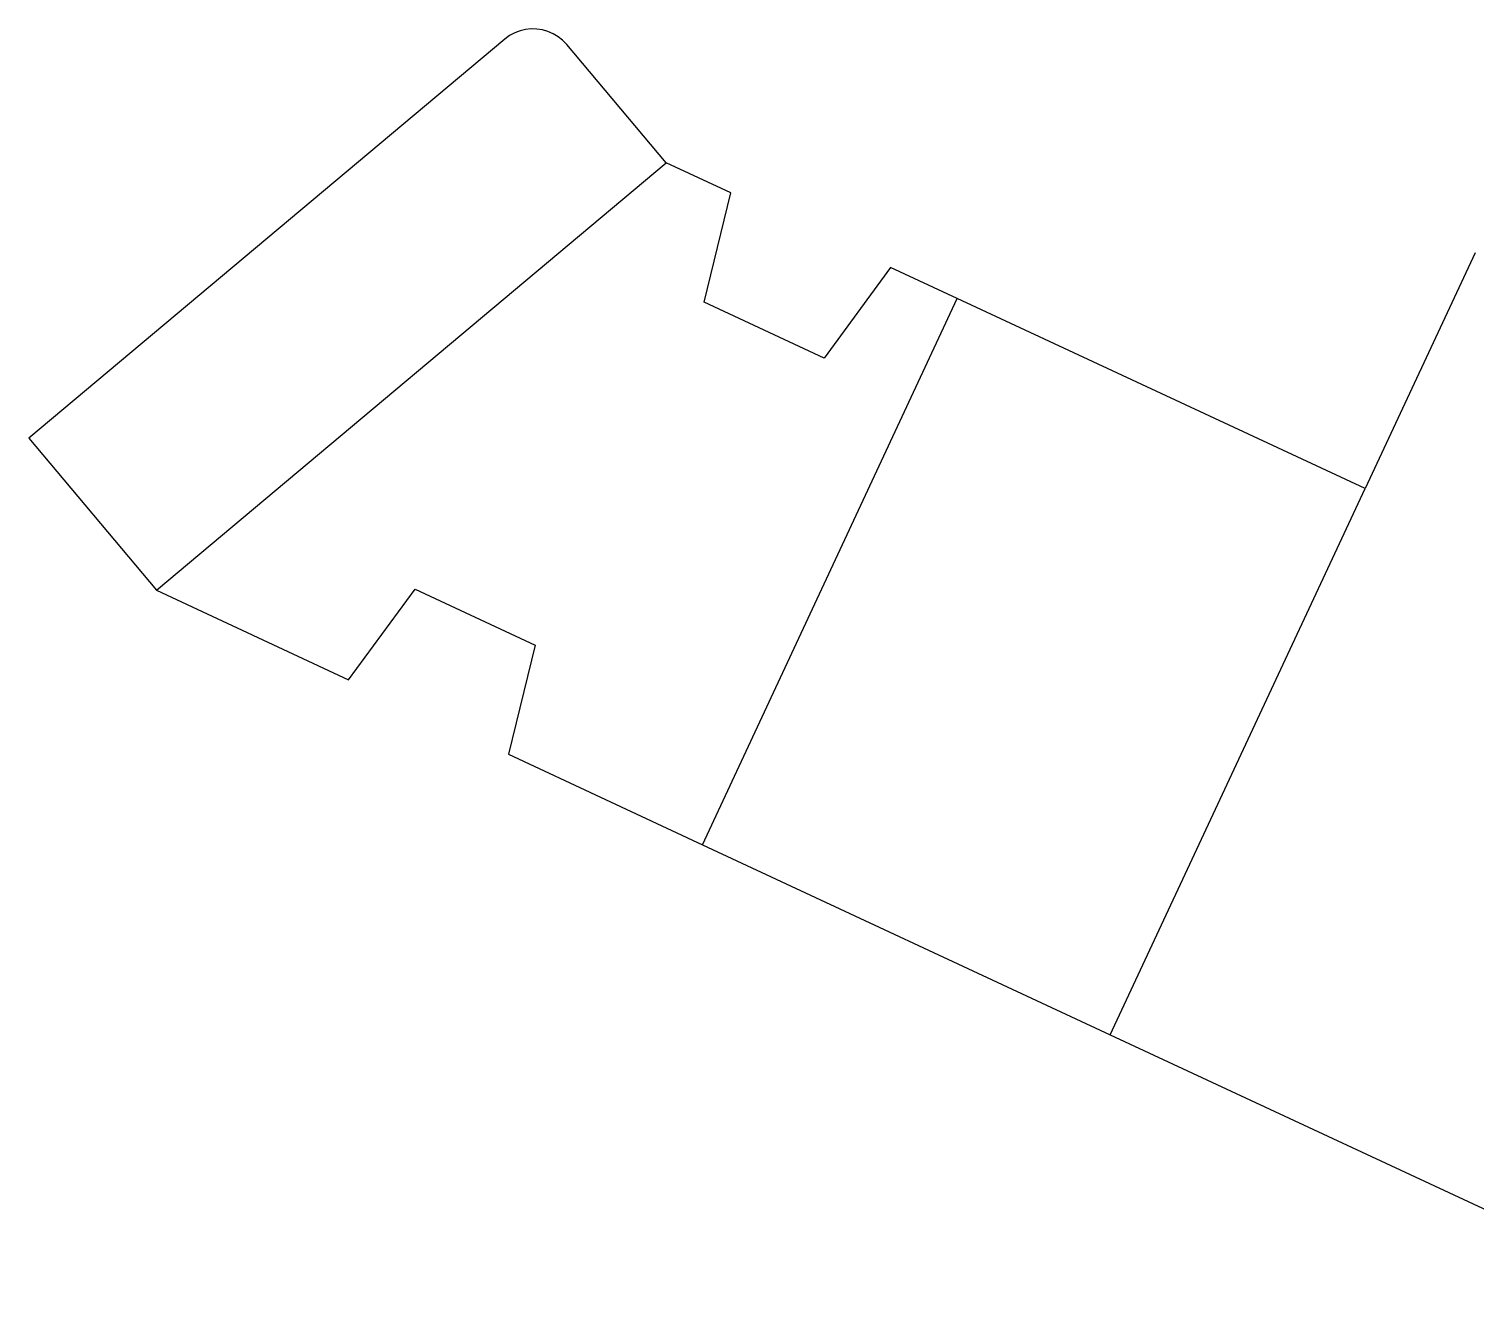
# Model space of a CAD drawing. Header units: millimetres. Extents: x 0 to 945, y 0 to 371.
# Drawn here: x 0 to 327.9, y 83.6 to 370.8 of the extents above; entities that cross this region are included whole.
import ezdxf

# ---------------------------------------------------------------- set-up
doc = ezdxf.new("R2010")
doc.units = ezdxf.units.MM
doc.layers.add('CREASE', color=5, linetype='CONTINUOUS')
doc.layers.add('CUT', color=1, linetype='CONTINUOUS')

msp = doc.modelspace()

# ---------------------------------------------------------------- linework, layer by layer
at = {"layer": 'CREASE'}
for p, q in [((28.9302, 243.4678), (144.4445, 340.4016)), ((152.685, 185.7569), (210.4471, 309.6299)), ((245.1474, 142.645), (302.9091, 266.5084))]:
    msp.add_line(p, q, dxfattribs=at)
at = {"layer": 'CUT'}
for p, q in [((112.613, 370.6523), (111.3536, 370.3517)), ((113.8837, 370.7818), (112.613, 370.6523)), ((115.164, 370.7529), (113.8837, 370.7818)), ((116.4234, 370.5627), (115.164, 370.7529)), ((117.6539, 370.2127), (116.4234, 370.5627)), ((107.8632, 368.4531), (0, 277.949)), ((108.9628, 369.2521), (107.8632, 368.4531)), ((110.1326, 369.8818), (108.9628, 369.2521)), ((111.3536, 370.3517), (110.1326, 369.8818)), ((118.8335, 369.6917), (117.6539, 370.2127)), ((119.9635, 369.0221), (118.8335, 369.6917)), ((121.0042, 368.2023), (119.9635, 369.0221)), ((121.9535, 367.2223), (121.0042, 368.2023)), ((144.4445, 340.4016), (121.9535, 367.2223)), ((159.0943, 333.5708), (144.4445, 340.4016)), ((153.0639, 308.8005), (159.0943, 333.5708)), ((327.8501, 319.9902), (302.9091, 266.5084)), ((195.3465, 316.6703), (180.2557, 296.1199)), ((210.4471, 309.6299), (195.3465, 316.6703)), ((180.2557, 296.1199), (153.0639, 308.8005)), ((302.9091, 266.5084), (210.4471, 309.6299)), ((0, 277.949), (28.9302, 243.4678)), ((28.9302, 243.4678), (72.4517, 223.1774)), ((72.4517, 223.1774), (87.552, 243.7183)), ((87.552, 243.7183), (114.7434, 231.0377)), ((114.7434, 231.0377), (108.7035, 206.2674)), ((108.7035, 206.2674), (152.685, 185.7569)), ((152.685, 185.7569), (245.1474, 142.645)), ((245.1474, 142.645), (371.7724, 83.6027))]:
    msp.add_line(p, q, dxfattribs=at)

doc.saveas('drawing.dxf')
